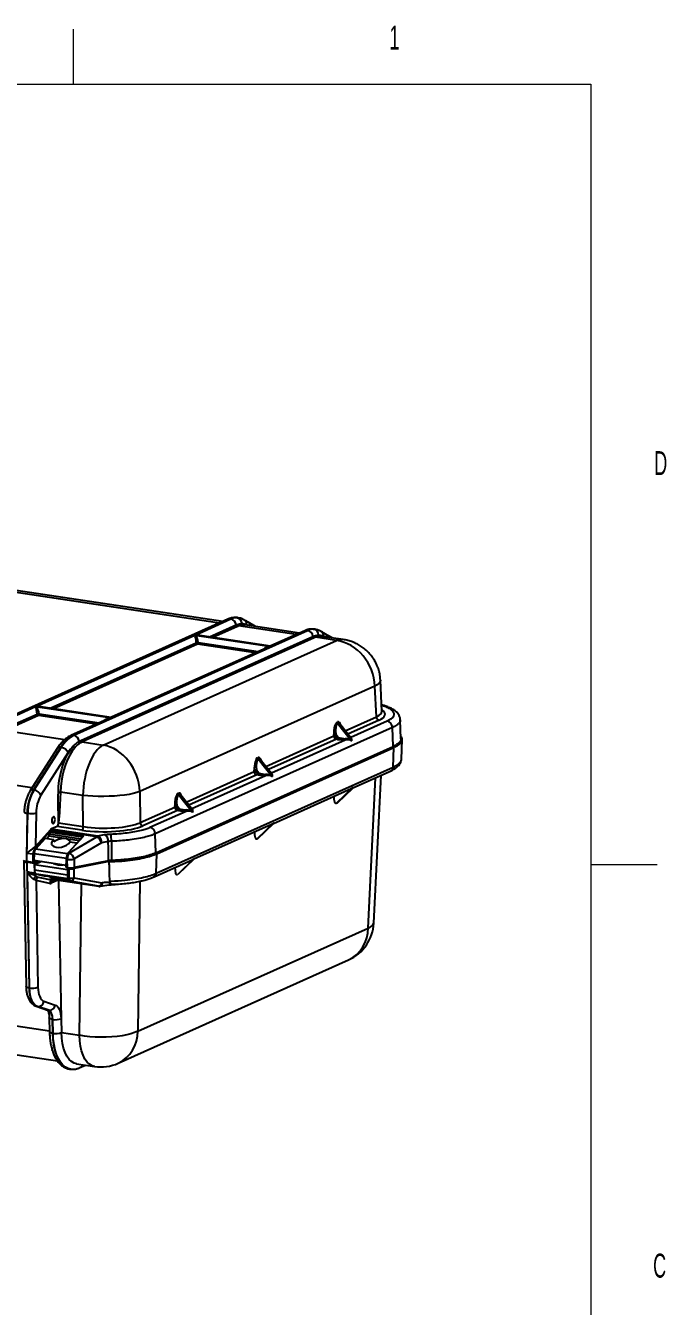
# Model space of a CAD drawing. Header units: millimetres. Extents: x 12 to 854, y 4 to 555.
# Drawn here: x 748 to 854.1, y 343.3 to 555.5 of the extents above; entities that cross this region are included whole.
import ezdxf

# ---------------------------------------------------------------- set-up
doc = ezdxf.new("R2010")
doc.units = ezdxf.units.MM
doc.styles.add('SLDTEXTSTYLE3', font='TXT', dxfattribs={"width": 0.56})

msp = doc.modelspace()

# ---------------------------------------------------------------- linework, layer by layer
at = {"color": 7, "linetype": 'Continuous', "lineweight": 18}
for p, q in [((755.93, 545.76), (755.93, 554.89)), ((24.14, 545.77), (841.61, 545.77)), ((841.62, 545.76), (841.62, 17.38)), ((841.61, 416.54), (852.59, 416.54))]:
    msp.add_line(p, q, dxfattribs=at)
at = {"color": 7, "linetype": 'Continuous', "lineweight": 25}
for p, q in [((780.1, 456.53), (718, 465.81)), ((780.64, 456.77), (719.05, 465.98)), ((781.49, 457.16), (742.76, 439.79)), ((781.91, 457.21), (743.17, 439.85)), ((776.06, 454.54), (781.98, 457.2)), ((778.43, 454.23), (782.85, 456.22)), ((781.91, 457.21), (781.98, 457.2)), ((782.85, 456.22), (783.04, 456.3)), ((782.87, 457.43), (782.95, 457.42)), ((783.13, 457.39), (782.95, 457.42)), ((783.02, 457.41), (783.21, 457.38)), ((783.04, 456.3), (783.78, 456.48)), ((783.21, 457.39), (783.13, 457.4)), ((783.98, 456.24), (783.26, 456.06)), ((783.78, 456.48), (784.6, 456.29)), ((784.3, 456.18), (783.98, 456.24)), ((793.37, 454.87), (784.3, 456.23)), ((784.6, 456.29), (784.81, 456.15)), ((786.06, 455.96), (784.85, 456.66)), ((749.68, 442.72), (776.01, 454.52)), ((755.98, 437.93), (794.71, 455.3)), ((757.13, 437.08), (795.58, 454.32)), ((795.8, 454.07), (757.34, 436.83)), ((776.01, 454.52), (788.67, 452.63)), ((788.71, 452.65), (776.06, 454.54)), ((788.54, 452.72), (776.53, 454.52)), ((783.07, 455.97), (779, 454.15)), ((783.26, 456.06), (783.07, 455.97)), ((792.83, 454.63), (783.26, 456.06)), ((794.22, 455.25), (788.6, 452.73)), ((794.64, 455.31), (788.71, 452.65)), ((794.71, 455.3), (794.64, 455.31)), ((795.58, 454.32), (795.77, 454.4)), ((795.6, 455.53), (795.68, 455.52)), ((795.86, 455.49), (795.68, 455.52)), ((795.75, 455.51), (795.94, 455.48)), ((795.77, 454.4), (796.51, 454.57)), ((795.99, 454.16), (795.8, 454.07)), ((795.94, 455.49), (795.86, 455.5)), ((796.7, 454.34), (795.99, 454.16)), ((799.47, 453.64), (795.99, 454.16)), ((796.51, 454.57), (797.33, 454.39)), ((797.03, 454.28), (796.7, 454.34)), ((800.61, 453.79), (797.03, 454.32)), ((797.33, 454.39), (797.54, 454.25)), ((798.79, 454.06), (797.58, 454.76)), ((752.05, 442.41), (776.26, 453.26)), ((776.47, 453.02), (752.63, 442.33)), ((760.82, 436.31), (799.47, 453.64)), ((787.95, 452.44), (762.22, 440.91)), ((788.67, 452.63), (762.34, 440.83)), ((786.04, 451.59), (776.47, 453.02)), ((776.6, 453.28), (786.52, 451.8)), ((805.85, 446.06), (766.9, 428.61)), ((806.1, 440.99), (805.85, 446.06)), ((807.02, 441.9), (806.77, 447.06)), ((743.25, 439.84), (749.64, 442.7)), ((744.4, 438.98), (749.88, 441.44)), ((749.64, 442.7), (762.29, 440.81)), ((762.34, 440.83), (749.68, 442.72)), ((762.16, 440.9), (750.16, 442.69)), ((750.23, 441.46), (760.15, 439.98)), ((807.02, 441.91), (807.02, 441.91)), ((750.1, 441.19), (744.61, 438.73)), ((759.67, 439.76), (750.1, 441.19)), ((761.58, 440.62), (755.49, 437.89)), ((762.29, 440.81), (755.9, 437.94)), ((808.75, 439.23), (769.46, 421.61)), ((799.61, 440.11), (799.67, 440.14)), ((799.73, 439.96), (799.67, 439.93)), ((799.67, 439.93), (801.99, 437.01)), ((802.05, 437.03), (799.73, 439.96)), ((801.81, 437.59), (800.03, 439.83)), ((800.94, 438.68), (806.1, 440.99)), ((806.54, 440.46), (801.37, 438.14)), ((801.87, 437.62), (807.87, 440.3)), ((808.85, 436.07), (808.75, 439.23)), ((810.03, 440.51), (810.04, 440.46)), ((810.17, 437.32), (810.05, 440.48)), ((744.61, 438.73), (754.51, 437.25)), ((755.98, 437.93), (755.9, 437.94)), ((756.85, 436.94), (757.13, 437.08)), ((787.77, 432.78), (799.03, 437.83)), ((799.47, 437.29), (788.2, 432.24)), ((788.71, 431.71), (800.92, 437.19)), ((799.03, 437.83), (799.03, 438.05)), ((799.78, 437.56), (799.37, 438.08)), ((799.37, 438.08), (799.38, 437.86)), ((799.66, 437.26), (799.47, 437.29)), ((799.6, 437.59), (799.78, 437.56)), ((802.05, 437.03), (801.99, 437.01)), ((810.25, 433.96), (810.37, 437.21)), ((753.23, 435.75), (748.71, 428.69)), ((753.83, 435.94), (749.31, 428.88)), ((749.39, 428.87), (753.9, 435.93)), ((755.04, 435.06), (750.52, 428)), ((753.9, 435.93), (753.83, 435.94)), ((757.34, 436.83), (757.08, 436.69)), ((757.34, 436.83), (760.82, 436.31)), ((769.56, 418.46), (808.85, 436.07)), ((769.73, 418.31), (808.99, 435.91)), ((808.89, 432.67), (808.99, 435.91)), ((786.44, 434.21), (786.5, 434.23)), ((786.57, 434.06), (786.51, 434.03)), ((786.51, 434.03), (788.82, 431.1)), ((788.88, 431.13), (786.57, 434.06)), ((788.64, 431.68), (786.87, 433.93)), ((769.63, 415.07), (808.89, 432.67)), ((774.61, 426.88), (785.87, 431.93)), ((786.31, 431.39), (775.04, 426.34)), ((775.54, 425.81), (787.75, 431.28)), ((785.87, 431.93), (785.86, 432.15)), ((786.62, 431.66), (786.21, 432.18)), ((786.21, 432.18), (786.21, 431.96)), ((786.49, 431.36), (786.31, 431.39)), ((786.43, 431.69), (786.62, 431.66)), ((788.88, 431.13), (788.82, 431.1)), ((802.22, 429.24), (808.52, 432.07)), ((804.72, 406.01), (805.94, 430.91)), ((805.66, 406.82), (806.87, 431.33)), ((749.04, 429.21), (741.03, 430.41)), ((749.39, 428.87), (749.31, 428.88)), ((766.9, 428.61), (766.97, 423.46)), ((789.05, 423.34), (801.9, 429.1)), ((802.19, 429.27), (799.51, 426.67)), ((799.57, 426.7), (802.25, 429.29)), ((799.66, 426.77), (802.24, 429.25)), ((802.25, 429.29), (802.19, 429.27)), ((757.48, 427.95), (753.76, 428.51)), ((757.55, 422.8), (757.48, 427.95)), ((773.28, 428.3), (773.34, 428.33)), ((773.4, 428.16), (773.34, 428.13)), ((773.34, 428.13), (775.66, 425.2)), ((775.72, 425.23), (773.4, 428.16)), ((775.48, 425.78), (773.7, 428.03)), ((799.57, 426.7), (799.51, 426.67)), ((748.26, 425.01), (748.11, 417.03)), ((748.21, 418.37), (748.33, 425)), ((748.33, 425), (748.26, 425.01)), ((749.72, 425.06), (749.62, 419.52)), ((766.97, 423.46), (772.7, 426.02)), ((773.14, 425.49), (767.41, 422.92)), ((768.58, 422.69), (774.58, 425.38)), ((772.7, 426.02), (772.7, 426.25)), ((773.45, 425.76), (773.04, 426.28)), ((773.04, 426.28), (773.05, 426.05)), ((773.33, 425.46), (773.14, 425.49)), ((773.27, 425.79), (773.45, 425.76)), ((775.72, 425.23), (775.66, 425.2)), ((749.62, 419.52), (752.09, 422.28)), ((759.79, 421.13), (752.09, 422.28)), ((753.19, 422.83), (752.27, 422.41)), ((752.27, 422.41), (759.97, 421.26)), ((757.3, 422.22), (753.19, 422.83)), ((753.45, 423.42), (757.55, 422.8)), ((775.88, 417.44), (788.74, 423.2)), ((789.03, 423.37), (786.34, 420.77)), ((786.4, 420.8), (789.09, 423.39)), ((786.5, 420.87), (789.07, 423.35)), ((789.09, 423.39), (789.03, 423.37)), ((749.6, 419.31), (752.12, 422.11)), ((751.22, 420.84), (749.63, 419.07)), ((752.64, 420.62), (751.22, 420.84)), ((751.85, 421.2), (751.49, 420.8)), ((752.12, 421.84), (751.85, 421.54)), ((751.85, 421.54), (751.85, 421.2)), ((757.13, 420.75), (751.85, 421.54)), ((756.86, 420.45), (751.85, 421.2)), ((757.61, 421.29), (752.12, 422.11)), ((752.12, 422.11), (752.12, 421.84)), ((757.4, 421.05), (752.12, 421.84)), ((752.64, 420.62), (752.64, 420.28)), ((755.1, 418.49), (757.61, 421.29)), ((755.26, 418.47), (759.79, 421.13)), ((756.5, 420.05), (755.29, 420.23)), ((760.57, 420.1), (756.03, 417.44)), ((759.97, 421.26), (761.07, 421.48)), ((760.58, 420.11), (760.57, 420.1)), ((761.68, 420.32), (760.58, 420.11)), ((769.56, 418.46), (769.46, 421.61)), ((786.4, 420.8), (786.34, 420.77)), ((749.24, 418.22), (748.21, 418.37)), ((749.22, 416.87), (749.24, 418.22)), ((749.38, 418.3), (749.36, 417.19)), ((754.75, 417.5), (749.38, 418.3)), ((749.4, 419.34), (749.6, 419.31)), ((754.95, 418.27), (749.63, 419.07)), ((755.1, 418.49), (755.26, 418.47)), ((769.63, 415.07), (769.73, 418.31)), ((747.68, 417.12), (748.06, 396.31)), ((749.22, 416.87), (748.11, 417.03)), ((749.41, 416.71), (748.19, 416.89)), ((748.19, 416.89), (748.57, 396.07)), ((749.8, 417.13), (749.22, 416.87)), ((754.72, 416.39), (749.36, 417.19)), ((749.41, 416.71), (750.2, 417.07)), ((749.41, 416.71), (749.44, 415.16)), ((750.64, 417), (749.45, 416.47)), ((754.92, 415.65), (749.45, 416.47)), ((749.45, 416.47), (749.47, 415.58)), ((754.72, 416.05), (754.74, 417.4)), ((754.9, 416.02), (754.72, 416.05)), ((754.89, 417.38), (754.74, 417.4)), ((754.9, 416.02), (754.89, 417.38)), ((754.91, 415.89), (755.14, 415.99)), ((755.18, 415.85), (754.91, 415.89)), ((754.91, 415.89), (754.94, 414.34)), ((755.21, 414.3), (755.18, 415.85)), ((761.78, 417), (755.97, 415.86)), ((755.97, 415.86), (756, 414.32)), ((756.03, 417.44), (756.01, 417.39)), ((756.01, 417.39), (756.01, 416.04)), ((761.73, 417.15), (756.01, 416.04)), ((769.26, 414.47), (775.57, 417.3)), ((775.86, 417.46), (773.18, 414.87)), ((773.24, 414.9), (775.92, 417.49)), ((773.33, 414.96), (775.9, 417.45)), ((775.86, 417.46), (775.92, 417.49)), ((748.29, 415.33), (749.44, 415.16)), ((748.64, 396.06), (748.29, 415.33)), ((754.93, 414.76), (749.47, 415.58)), ((749.71, 413.88), (750.03, 396.19)), ((751.98, 413.4), (749.71, 413.88)), ((749.79, 414.9), (751.31, 414.58)), ((754.96, 414.13), (749.79, 414.9)), ((750.07, 414.42), (752.21, 413.98)), ((752.72, 414.37), (751.31, 414.58)), ((751.95, 414.48), (751.95, 414.44)), ((751.95, 414.44), (752.21, 414.39)), ((754.04, 414.13), (751.95, 414.44)), ((752.21, 414.39), (752.21, 413.98)), ((755.01, 413.97), (752.21, 414.39)), ((753.33, 413.93), (752.23, 413.43)), ((752.56, 414.05), (752.72, 414.02)), ((757.71, 413.28), (752.56, 414.05)), ((760.09, 412.92), (752.72, 414.02)), ((752.72, 414.02), (752.73, 414.02)), ((752.73, 414.02), (760.1, 412.92)), ((753.46, 413.91), (753.87, 390.99)), ((754.94, 414.34), (755.21, 414.3)), ((755.45, 413.77), (755.18, 413.81)), ((755.18, 413.81), (757.71, 413.28)), ((760.09, 412.92), (755.45, 413.77)), ((756, 414.32), (760.63, 413.47)), ((766.89, 413.75), (766.56, 388.9)), ((773.24, 414.9), (773.18, 414.87)), ((756.9, 388.24), (757.24, 413.34)), ((760.37, 412.92), (760.36, 412.92)), ((760.37, 412.92), (761.76, 413.14)), ((766.56, 388.9), (804.72, 406.01)), ((763.33, 383.61), (801.49, 400.71)), ((748.64, 396.06), (748.57, 396.07)), ((749.76, 393.04), (751.62, 392.42)), ((749.89, 393.01), (749.76, 393.04)), ((749.96, 393), (749.89, 393.01)), ((749.89, 393.01), (751.75, 392.39)), ((751.83, 392.38), (749.96, 393)), ((751.03, 393.87), (752.9, 393.25)), ((741.08, 390.6), (751.94, 388.98)), ((751.75, 392.39), (751.62, 392.42)), ((751.83, 392.38), (751.75, 392.39)), ((751.9, 391.11), (751.95, 388.81)), ((752.49, 390.85), (752.41, 390.87)), ((752.41, 390.87), (752.45, 388.56)), ((752.53, 388.55), (752.49, 390.85)), ((753.87, 390.99), (753.92, 388.68)), ((752.53, 388.55), (752.45, 388.56)), ((753.92, 388.68), (756.9, 388.24)), ((743.57, 385.43), (753.26, 383.98)), ((755.3, 382.65), (755.37, 382.64)), ((756.4, 383.51), (759.39, 383.07)), ((756.98, 382.88), (757.9, 383.29))]:
    msp.add_line(p, q, dxfattribs=at)
at = {"color": 7, "linetype": 'Continuous', "lineweight": 25, "flags": 128}
for points in [[(806.77, 447.06), (806.77, 447.04), (806.71, 446.79), (806.53, 446.54), (806.24, 446.3), (805.85, 446.06)], [(753.41, 428.49), (753.46, 429.46), (753.57, 430.44), (753.75, 431.41), (753.99, 432.35), (754.28, 433.25), (754.62, 434.09), (755, 434.85), (755.42, 435.54), (755.87, 436.12)], [(756.14, 435.87), (755.7, 435.31), (755.29, 434.65), (754.92, 433.91), (754.59, 433.1), (754.31, 432.23), (754.09, 431.32), (753.92, 430.39), (753.81, 429.45), (753.76, 428.51)], [(766.9, 428.61), (766.4, 428.44), (765.81, 428.29), (765.13, 428.15), (764.38, 428.04), (763.57, 427.94), (762.72, 427.87), (761.83, 427.82), (760.93, 427.8), (760.03, 427.8), (759.15, 427.83), (758.29, 427.88), (757.48, 427.95)], [(747.75, 425.22), (747.75, 425.2), (747.78, 425.16), (747.85, 425.11), (747.96, 425.07), (748.09, 425.04), (748.26, 425.01)], [(752.87, 423.99), (752.85, 424.19), (752.79, 424.33), (752.7, 424.41), (752.6, 424.4), (752.49, 424.31), (752.4, 424.16), (752.34, 423.96), (752.32, 423.75), (752.34, 423.55), (752.4, 423.41), (752.49, 423.33), (752.6, 423.34), (752.7, 423.43), (752.79, 423.58), (752.85, 423.78), (752.87, 423.99)], [(761.73, 417.15), (761.72, 417.84), (761.7, 419.22), (761.68, 420.32)], [(762.2, 420.37), (762.21, 419.27), (762.23, 417.9), (762.24, 417.2)], [(760.66, 413.47), (760.65, 413.34), (760.62, 413.22), (760.58, 413.11), (760.53, 413.03), (760.46, 412.97), (760.39, 412.93), (760.37, 412.92)], [(748.57, 396.07), (748.41, 396.1), (748.27, 396.14), (748.16, 396.19), (748.09, 396.24), (748.06, 396.29), (748.06, 396.31)], [(748.57, 396.07), (748.6, 395.5), (748.68, 394.96), (748.79, 394.47), (748.95, 394.04), (749.14, 393.67), (749.36, 393.37), (749.62, 393.15), (749.89, 393.01)], [(749.96, 393), (749.69, 393.14), (749.44, 393.36), (749.21, 393.66), (749.02, 394.03), (748.87, 394.46), (748.75, 394.95), (748.67, 395.49), (748.64, 396.06)], [(750.03, 396.19), (750.05, 395.75), (750.11, 395.35), (750.2, 394.97), (750.32, 394.64), (750.46, 394.36), (750.63, 394.14), (750.83, 393.97), (751.03, 393.87)], [(752.9, 393.25), (753.1, 393.15), (753.28, 392.98), (753.45, 392.76), (753.59, 392.49), (753.71, 392.17), (753.79, 391.8), (753.85, 391.41), (753.87, 390.99)], [(751.75, 392.39), (751.89, 392.33), (752.01, 392.22), (752.13, 392.07), (752.22, 391.88), (752.3, 391.66), (752.36, 391.42), (752.4, 391.15), (752.41, 390.87)], [(752.49, 390.85), (752.47, 391.14), (752.43, 391.41), (752.37, 391.65), (752.3, 391.87), (752.2, 392.06), (752.09, 392.2), (751.96, 392.31), (751.83, 392.38)], [(752.41, 390.87), (752.25, 390.9), (752.11, 390.94), (752.01, 390.98), (751.94, 391.04), (751.91, 391.09), (751.9, 391.11)], [(752.45, 388.56), (752.29, 388.59), (752.16, 388.63), (752.05, 388.68), (751.98, 388.73), (751.95, 388.79), (751.95, 388.81)], [(752.45, 388.56), (752.51, 387.59), (752.62, 386.67), (752.8, 385.81), (753.04, 385.04), (753.34, 384.35), (753.69, 383.77), (754.08, 383.3), (754.51, 382.95), (754.98, 382.73), (755.3, 382.65)], [(755.4, 382.64), (755.05, 382.71), (754.59, 382.94), (754.15, 383.29), (753.76, 383.76), (753.41, 384.34), (753.12, 385.03), (752.88, 385.8), (752.7, 386.66), (752.58, 387.58), (752.53, 388.55)], [(756.4, 383.51), (756.01, 383.62), (755.58, 383.87), (755.18, 384.25), (754.82, 384.76), (754.52, 385.37), (754.27, 386.09), (754.09, 386.89), (753.97, 387.76), (753.92, 388.68)], [(766.56, 388.9), (766.04, 388.68), (765.43, 388.47), (764.74, 388.3), (763.97, 388.15), (763.14, 388.03), (762.26, 387.96), (761.36, 387.91), (760.44, 387.9), (759.51, 387.93), (758.61, 388), (757.73, 388.1), (756.9, 388.24)], [(759.39, 383.07), (759, 383.17), (758.56, 383.43), (758.16, 383.81), (757.81, 384.31), (757.51, 384.93), (757.26, 385.64), (757.07, 386.44), (756.96, 387.31), (756.9, 388.24)]]:
    msp.add_lwpolyline(points, dxfattribs=at)
at = {"color": 7, "linetype": 'Continuous', "lineweight": 25}
for centre, radius, start, end in [((781.79, 456.48), 0.741, 81.0133, 113.8672), ((782.86, 455.17), 2.25, 87.8708, 115.0613), ((782.94, 455.16), 2.25, 87.8708, 115.0613), ((781.75, 456.12), 1.11, 5.2708, 78.0075), ((783.13, 456.24), 0.277, 185.2708, 258.0075), ((782.83, 456.48), 0.955, 0.0283, 78.2593), ((783.31, 456.33), 0.276, 185.7109, 258.2602), ((784.03, 456.48), 0.246, 181.7034, 258.3415), ((783.76, 456.32), 0.848, 358.3, 58.3902), ((784.84, 456.3), 0.238, 180.8247, 210.35), ((784.43, 455.96), 0.818, 8.7958, 59.0163), ((794.52, 454.58), 0.741, 81.0133, 113.8672), ((795.59, 453.27), 2.25, 87.8708, 115.0613), ((795.66, 453.26), 2.25, 87.8708, 115.0613), ((794.48, 454.21), 1.11, 5.2708, 78.0075), ((795.86, 454.34), 0.277, 185.2708, 258.0075), ((795.55, 454.57), 0.955, 0.0283, 78.2593), ((796.04, 454.43), 0.276, 185.7109, 258.2602), ((796.75, 454.58), 0.246, 181.7034, 258.3415), ((796.49, 454.42), 0.848, 358.3, 58.3902), ((797.57, 454.4), 0.238, 180.8247, 210.35), ((797.16, 454.06), 0.818, 8.7958, 59.0163), ((776.59, 450.9), 2.38, 89.8187, 98.1155), ((776.53, 453.29), 0.277, 185.2708, 258.0075), ((776.27, 453.27), 0.329, 308.1239, 1.7352), ((750.22, 439.08), 2.38, 89.8187, 98.1155), ((750.16, 441.46), 0.277, 185.2708, 258.0075), ((749.9, 441.45), 0.329, 308.1239, 1.7352), ((799.91, 440.12), 0.299, 182.1072, 218.3386), ((799.97, 440.15), 0.299, 182.1072, 218.3386), ((806.65, 441), 0.557, 180.5729, 257.8091), ((807.64, 439.22), 1.11, 0.5729, 77.8091), ((758.32, 433.37), 5.17, 117.8271, 150.187), ((758.39, 433.36), 5.17, 117.8271, 150.187), ((755.79, 437.21), 0.741, 81.0086, 113.8983), ((755.74, 436.85), 1.11, 4.4868, 77.9711), ((757.4, 437.1), 0.277, 185.2708, 258.0075), ((799.27, 437.26), 0.828, 82.9528, 107.0171), ((799.28, 437.04), 0.828, 82.9528, 107.0171), ((799.25, 437.56), 0.352, 309.9963, 4.9554), ((799.43, 437.53), 0.352, 309.9963, 4.9554), ((801.79, 437.38), 0.895, 180.6358, 192.2044), ((801.85, 437.82), 0.206, 249.3951, 277.1501), ((753.68, 435.37), 0.589, 75.005, 139.7963), ((753.67, 434.45), 1.49, 24.0286, 81.1333), ((760.24, 431.8), 6.14, 135.2896, 147.9019), ((756.19, 436.2), 0.332, 194.2983, 259.8701), ((757.13, 436.97), 0.287, 187.4759, 258.542), ((786.74, 434.22), 0.299, 182.1072, 218.3386), ((786.8, 434.24), 0.299, 182.1072, 218.3386), ((786.11, 431.36), 0.828, 82.9528, 107.0171), ((786.11, 431.13), 0.828, 82.9528, 107.0171), ((786.08, 431.66), 0.352, 309.9963, 4.9554), ((786.27, 431.63), 0.352, 309.9963, 4.9554), ((788.63, 431.47), 0.895, 180.6358, 192.2044), ((788.68, 431.92), 0.206, 249.3951, 277.1501), ((808.23, 432.66), 0.659, 296.3024, 1.0138), ((755.99, 424.98), 7.74, 149.6985, 179.7656), ((756.07, 424.97), 7.74, 149.6985, 179.7656), ((749.16, 428.31), 0.589, 75.0067, 139.7797), ((749.16, 427.39), 1.49, 24.0286, 81.1333), ((755.6, 425.04), 5.88, 149.6985, 179.7656), ((773.58, 428.32), 0.299, 182.1072, 218.3386), ((773.64, 428.34), 0.299, 182.1072, 218.3386), ((748.88, 428.28), 3.32, 260.4947, 284.6107), ((772.94, 425.45), 0.828, 82.9528, 107.0171), ((772.95, 425.23), 0.828, 82.9528, 107.0171), ((772.92, 425.75), 0.352, 309.9963, 4.9554), ((773.1, 425.73), 0.352, 309.9963, 4.9554), ((775.46, 425.57), 0.895, 180.6358, 192.2044), ((775.52, 426.02), 0.206, 249.3951, 277.1501), ((752.5, 421.94), 0.53, 115.8066, 139.4987), ((752.76, 423.36), 0.688, 308.9236, 4.3304), ((756.87, 422.75), 0.688, 308.9236, 4.3304), ((767.53, 423.46), 0.557, 180.5729, 257.8091), ((768.35, 421.6), 1.11, 0.5729, 77.8091), ((758.87, 419.63), 1.76, 15.584, 58.4691), ((759.32, 420.18), 1.26, 356.4692, 59.212), ((760.43, 420.4), 1.26, 356.4692, 59.212), ((757.63, 420.54), 4.57, 357.9861, 13.2578), ((751.01, 418.25), 1.77, 142.9921, 180.8027), ((750.63, 418.32), 1.25, 142.9921, 180.8027), ((756.51, 417.42), 1.77, 142.9921, 180.8027), ((754.34, 416.96), 1.76, 15.584, 58.4691), ((753.88, 419.86), 3.4, 247.7132, 275.2892), ((755.39, 421.55), 4.2, 263.2567, 278.5572), ((750.11, 413.93), 0.762, 120.479, 169.7213), ((750.09, 415.11), 0.652, 175.5224, 221.969), ((750.12, 415.47), 0.657, 170.1653, 239.6477), ((750.46, 413.77), 0.763, 120.5353, 171.5843), ((752.67, 413.33), 0.69, 85.6127, 174.0722), ((752.82, 413.46), 0.595, 116.2232, 182.9797), ((755.44, 414.25), 0.507, 170.1653, 239.6477), ((755.71, 414.21), 0.507, 170.1653, 239.6477), ((755.53, 416.54), 2.27, 261.8963, 282.0442), ((755.39, 414.38), 0.614, 275.7683, 354.5004), ((768.97, 415.06), 0.658, 295.509, 1.0415), ((752.06, 413.79), 0.396, 259.088, 295.5238), ((760.02, 413.53), 0.614, 275.7683, 354.5004), ((798.6, 407.17), 7.07, 294.1461, 357.1824), ((798.92, 405.91), 5.8, 296.3132, 1.003), ((804.52, 407.21), 1.21, 279.695, 341.3251), ((749.09, 398.72), 2.7, 260.4111, 290.3231), ((750.04, 394), 1, 265.6789, 352.1354), ((751.9, 393.38), 1, 265.6789, 352.1354), ((752.94, 393.52), 2.7, 260.4111, 290.3231), ((752.98, 391.21), 2.7, 260.4111, 290.3231), ((760.76, 388.8), 5.8, 296.3132, 1.003), ((756.65, 383.59), 0.781, 295.1308, 343.3546), ((760.44, 390.06), 7.07, 261.5012, 294.1461)]:
    msp.add_arc(centre, radius, start, end, dxfattribs=at)
for centre, major_axis, ratio, start_param, end_param in [((776.01, 453.54), (-0.1, 1.07), 0.209733, 4.425385, 5.862449), ((776.01, 453.54), (-0.29, 1.05), 0.49156, 4.329667, 5.766732), ((776.06, 453.56), (1.51, 0.26), 0.636745, 0.87445, 1.461638), ((776.06, 453.56), (1.61, 0.1), 0.608862, 1.23256, 1.53262), ((788.67, 451.65), (1.61, 0.1), 0.608862, 1.53262, 2.463304), ((788.67, 451.65), (1.51, 0.26), 0.636745, 1.461638, 1.95359), ((788.71, 451.67), (-0.29, 1.05), 0.49156, 5.766732, 6.066791), ((788.71, 451.67), (-0.1, 1.07), 0.209733, 5.862449, 6.354402), ((799.47, 446.68), (1.17, 7.1), 0.517327, 0.007647, 0.307587), ((799.47, 446.68), (-3.2, 6.45), 0.856039, 4.221173, 5.757063), ((749.64, 441.72), (-0.1, 1.07), 0.209733, 4.425385, 5.862449), ((749.64, 441.72), (-0.29, 1.05), 0.49156, 4.329667, 5.766732), ((749.68, 441.74), (1.51, 0.26), 0.636745, 0.87445, 1.461638), ((749.68, 441.74), (1.61, 0.1), 0.608862, 1.23256, 1.53262), ((800.11, 441.9), (6.91, -0.02), 0.257598, 5.76073, 6.296836), ((800.11, 441.41), (7.42, 0), 0.258546, 5.759848, 6.659316), ((762.29, 439.83), (1.61, 0.1), 0.608862, 1.53262, 2.463304), ((762.29, 439.83), (1.51, 0.26), 0.636745, 1.461638, 1.95359), ((762.34, 439.85), (-0.29, 1.05), 0.49156, 5.766732, 6.066791), ((762.34, 439.85), (-0.1, 1.07), 0.209733, 5.862449, 6.354402), ((799.66, 438.3), (0.05, 1.83), 0.347647, 0.165691, 1.719034), ((799.88, 438.28), (-0.16, 1.67), 0.315887, 0.107135, 1.660478), ((799.72, 438.33), (0.05, 1.83), 0.347647, 5.496237, 6.448876), ((799.94, 438.31), (-0.16, 1.67), 0.315887, 5.830264, 6.39032), ((799.48, 437.78), (-0.206, 0.465), 0.841089, 1.117727, 2.653617), ((799.6, 437.84), (-0.102, 0.233), 0.845649, 1.121963, 2.657853), ((800.27, 437.55), (1.68, -0.11), 0.208264, 4.35619, 5.124134), ((800.27, 437.8), (1.49, -0.3), 0.222971, 4.426228, 5.194173), ((801.37, 436.41), (1.39, -0.61), 0.540101, 1.351811, 2.137209), ((801.37, 436.41), (1.4, -0.26), 0.530058, 1.208326, 1.993724), ((800.33, 437.58), (1.68, -0.11), 0.208264, 0.411745, 0.589589), ((801.42, 436.43), (0.05, 1.35), 0.500363, 5.190145, 5.750201), ((801.42, 436.43), (0.38, 1.22), 0.404208, 5.348901, 6.134299), ((760.82, 429.36), (0.97, 7.13), 0.448454, 0.294077, 1.829966), ((760.82, 429.36), (-2.73, 6.66), 0.816351, 4.281437, 5.817327), ((786.5, 432.4), (0.05, 1.83), 0.347647, 0.165691, 1.719034), ((786.72, 432.38), (-0.16, 1.67), 0.315887, 0.107135, 1.660478), ((786.56, 432.43), (0.05, 1.83), 0.347647, 5.496237, 6.448876), ((786.78, 432.4), (-0.16, 1.67), 0.315887, 5.830264, 6.39032), ((786.31, 431.88), (-0.206, 0.465), 0.841089, 1.117727, 2.653617), ((786.43, 431.93), (-0.102, 0.233), 0.845649, 1.121963, 2.657853), ((787.1, 431.65), (1.68, -0.11), 0.208264, 4.35619, 5.124134), ((787.1, 431.89), (1.49, -0.3), 0.222971, 4.426228, 5.194173), ((788.2, 430.5), (1.39, -0.61), 0.540101, 1.351811, 2.137209), ((788.2, 430.5), (1.4, -0.26), 0.530058, 1.208326, 1.993724), ((787.16, 431.68), (1.68, -0.11), 0.208264, 0.411745, 0.589589), ((788.26, 430.53), (0.05, 1.35), 0.500363, 5.190145, 5.750201), ((788.26, 430.53), (0.38, 1.22), 0.404208, 5.348901, 6.134299), ((773.33, 426.5), (0.05, 1.83), 0.347647, 0.165691, 1.719034), ((773.55, 426.47), (-0.16, 1.67), 0.315887, 0.107135, 1.660478), ((773.39, 426.53), (0.05, 1.83), 0.347647, 5.496237, 6.448876), ((773.61, 426.5), (-0.16, 1.67), 0.315887, 5.830264, 6.39032), ((799.55, 428.11), (0.14, 1.45), 0.338447, 1.778826, 3.332169), ((799.61, 428.13), (0.14, 1.45), 0.338447, 3.332169, 3.519418), ((773.14, 425.98), (-0.206, 0.465), 0.841089, 1.117727, 2.653617), ((773.27, 426.03), (-0.102, 0.233), 0.845649, 1.121963, 2.657853), ((773.93, 425.75), (1.68, -0.11), 0.208264, 4.35619, 5.124134), ((773.93, 425.99), (1.49, -0.3), 0.222971, 4.426228, 5.194173), ((775.03, 424.6), (1.39, -0.61), 0.540101, 1.351811, 2.137209), ((775.03, 424.6), (1.4, -0.26), 0.530058, 1.208326, 1.993724), ((773.99, 425.77), (1.68, -0.11), 0.208264, 0.411745, 0.589589), ((775.09, 424.63), (0.05, 1.35), 0.500363, 5.190145, 5.750201), ((775.09, 424.63), (0.38, 1.22), 0.404208, 5.348901, 6.134299), ((761, 423.88), (7.41, 0), 0.259092, 4.189748, 5.759326), ((761, 424.37), (6.9, -0.01), 0.262519, 4.190056, 5.759634), ((753.82, 420.26), (1.55, 0.36), 0.526412, 2.309071, 5.82388), ((753.82, 419.92), (1.55, 0.36), 0.526412, 6.20442, 8.592256), ((759.97, 420.24), (0.16, 1.05), 0.497552, 0.302126, 0.633738), ((786.39, 422.2), (0.14, 1.45), 0.338447, 1.778826, 3.332169), ((786.45, 422.23), (0.14, 1.45), 0.338447, 3.332169, 3.519418), ((748.74, 419.66), (1.01, 0.25), 0.528187, 5.288392, 5.626427), ((755.44, 417.58), (0.16, 1.05), 0.497552, 0.633738, 1.838015), ((748.62, 417.26), (1.02, 0), 0.258898, 3.136912, 4.188488), ((748.7, 417.12), (1.02, 0), 0.258898, 3.013129, 4.188488), ((755.4, 416.25), (1.02, 0), 0.259044, 4.189254, 5.357819), ((755.54, 416.01), (0.72, 0), 0.258898, 4.188488, 5.357859), ((773.22, 416.3), (0.14, 1.45), 0.338447, 1.778826, 3.332169), ((748.83, 414.01), (1.02, -0.32), 0.225698, 0.603453, 1.087559), ((752.58, 413.31), (-0.258, 0.714), 0.794547, 5.877983, 6.47806), ((754.02, 414.18), (1.56, -0.26), 0.025511, 0.905335, 3.728571), ((754.02, 451.41), (-0.79, 42.74), 0.031468, 2.625683, 2.62962), ((754.02, 414.18), (1.56, -0.26), 0.025511, 4.733511, 5.407742), ((773.28, 416.33), (0.14, 1.45), 0.338447, 3.332169, 3.519418), ((760.66, 413.55), (0.0414, 0.076), 0.798329, 3.397253, 3.725641)]:
    msp.add_ellipse(centre, major_axis=major_axis, ratio=ratio, start_param=start_param, end_param=end_param, dxfattribs=at)
for points, knots in [([(782.87, 457.43), (782.75, 457.43), (782.46, 457.43), (781.99, 457.35), (781.66, 457.22), (781.49, 457.16)], [0, 0, 0, 0, 0.2521016, 0.6327696, 1, 1, 1, 1]), ([(783.13, 457.39), (783.09, 457.4), (783, 457.42), (782.91, 457.42), (782.87, 457.42)], [0, 0, 0, 0, 0.518521, 1, 1, 1, 1]), ([(784.2, 457.04), (784.17, 457.05), (783.99, 457.17), (783.66, 457.31), (783.34, 457.36), (783.21, 457.38)], [0, 0, 0, 0, 0.083725, 0.618129, 1, 1, 1, 1]), ([(784.85, 456.66), (784.8, 456.69), (784.59, 456.81), (784.37, 456.94), (784.2, 457.04)], [0, 0, 0, 0, 0.224669, 1, 1, 1, 1]), ([(795.6, 455.53), (795.48, 455.53), (795.18, 455.53), (794.72, 455.45), (794.39, 455.32), (794.22, 455.25)], [0, 0, 0, 0, 0.252102, 0.63277, 1, 1, 1, 1]), ([(795.86, 455.49), (795.82, 455.5), (795.73, 455.52), (795.64, 455.52), (795.6, 455.52)], [0, 0, 0, 0, 0.518739, 1, 1, 1, 1]), ([(796.93, 455.14), (796.9, 455.15), (796.72, 455.27), (796.39, 455.4), (796.07, 455.46), (795.94, 455.48)], [0, 0, 0, 0, 0.083724, 0.618128, 1, 1, 1, 1]), ([(797.58, 454.76), (797.53, 454.79), (797.32, 454.91), (797.1, 455.04), (796.93, 455.14)], [0, 0, 0, 0, 0.224669, 1, 1, 1, 1]), ([(788.59, 452.73), (788.58, 452.73), (788.56, 452.72), (788.55, 452.72), (788.54, 452.72)], [0, 0, 0, 0, 0.706123, 1, 1, 1, 1]), ([(806.77, 447.06), (806.74, 447.34), (806.7, 447.9), (806.5, 448.73), (806.21, 449.53), (805.83, 450.28), (805.37, 450.97), (804.84, 451.6), (804.25, 452.17), (803.6, 452.65), (802.9, 453.07), (802.16, 453.4), (801.39, 453.65), (800.87, 453.74), (800.61, 453.79)], [0, 0, 0, 0, 0.083954, 0.171187, 0.257219, 0.34215, 0.426118, 0.509276, 0.591804, 0.673918, 0.755872, 0.837978, 0.920596, 1, 1, 1, 1]), ([(810.04, 440.5), (810.04, 440.55), (810.05, 440.73), (809.96, 441.03), (809.78, 441.39), (809.52, 441.71), (809.18, 442), (808.74, 442.29), (808.18, 442.56), (807.58, 442.78), (807.15, 442.91), (806.97, 442.96)], [0, 0, 0, 0, 0.031654, 0.129982, 0.228126, 0.331902, 0.44877, 0.58624, 0.737811, 0.890712, 1, 1, 1, 1]), ([(807.87, 440.3), (808.09, 440.41), (808.53, 440.63), (808.91, 440.99), (809.08, 441.37), (808.99, 441.75), (808.66, 442.12), (808.09, 442.47), (807.51, 442.72), (807.08, 442.84), (806.97, 442.87)], [0, 0, 0, 0, 0.132675, 0.268999, 0.405066, 0.545102, 0.680759, 0.820338, 0.956043, 1, 1, 1, 1]), ([(762.22, 440.91), (762.2, 440.91), (762.19, 440.9), (762.17, 440.9), (762.17, 440.9)], [0, 0, 0, 0, 0.706123, 1, 1, 1, 1]), ([(810.04, 440.46), (810.05, 440.45), (810.09, 440.29), (809.9, 440), (809.49, 439.6), (809, 439.35), (808.75, 439.23)], [0, 0, 0, 0, 0.026608, 0.359917, 0.675624, 1, 1, 1, 1]), ([(755.49, 437.89), (755.38, 437.84), (755.09, 437.7), (754.64, 437.39), (754.15, 436.94), (753.67, 436.4), (753.38, 435.97), (753.23, 435.75)], [0, 0, 0, 0, 0.123504, 0.333245, 0.549028, 0.771096, 1, 1, 1, 1]), ([(810.14, 437.32), (810.13, 437.21), (810.12, 436.97), (809.8, 436.63), (809.37, 436.32), (809.02, 436.15), (808.85, 436.07)], [0, 0, 0, 0, 0.237043, 0.569569, 0.783467, 1, 1, 1, 1]), ([(808.99, 435.91), (809.24, 436.04), (809.76, 436.3), (810.22, 436.73), (810.4, 437.18), (810.37, 437.53), (810.18, 437.72), (810.15, 437.75)], [0, 0, 0, 0, 0.2250116, 0.4586985, 0.7007378, 0.9485072, 1, 1, 1, 1]), ([(755.87, 436.12), (756.03, 436.28), (756.35, 436.62), (756.68, 436.83), (756.85, 436.94)], [0, 0, 0, 0, 0.4953999, 1, 1, 1, 1]), ([(757.08, 436.69), (756.92, 436.59), (756.6, 436.37), (756.29, 436.04), (756.14, 435.87)], [0, 0, 0, 0, 0.495408, 1, 1, 1, 1]), ([(808.51, 432.06), (808.82, 432.22), (809.4, 432.52), (809.92, 433.04), (810.19, 433.51), (810.23, 433.82), (810.25, 433.96)], [0, 0, 0, 0, 0.311946, 0.587896, 0.819305, 1, 1, 1, 1]), ([(808.89, 432.67), (809.14, 432.79), (809.64, 433.04), (810.07, 433.46), (810.28, 433.77), (810.24, 433.94), (810.23, 433.96)], [0, 0, 0, 0, 0.3071553, 0.6258585, 0.95581, 1, 1, 1, 1]), ([(748.71, 428.69), (748.66, 428.6), (748.5, 428.34), (748.27, 427.86), (748.06, 427.26), (747.9, 426.62), (747.79, 425.98), (747.75, 425.51), (747.75, 425.26), (747.75, 425.22)], [0, 0, 0, 0, 0.095968, 0.275211, 0.452075, 0.627101, 0.801215, 0.96636, 1, 1, 1, 1]), ([(801.89, 429.12), (801.96, 429.14), (802.06, 429.18), (802.16, 429.24), (802.19, 429.27), (802.19, 429.27)], [0, 0, 0, 0, 0.60141, 0.98938, 1, 1, 1, 1]), ([(802.25, 429.29), (802.25, 429.29), (802.25, 429.28), (802.25, 429.26), (802.23, 429.26), (802.23, 429.26)], [0, 0, 0, 0, 0.014723, 0.552601, 1, 1, 1, 1]), ([(753.45, 423.42), (753.43, 424.36), (753.39, 426.04), (753.4, 427.74), (753.41, 428.49)], [0, 0, 0, 0, 0.560425, 1, 1, 1, 1]), ([(753.41, 428.49), (753.43, 428.5), (753.48, 428.51), (753.58, 428.52), (753.68, 428.52), (753.73, 428.51), (753.76, 428.51)], [0, 0, 0, 0, 0.270261, 0.562429, 0.789736, 1, 1, 1, 1]), ([(753.76, 428.51), (753.72, 427.55), (753.65, 425.85), (753.51, 424.16), (753.45, 423.42)], [0, 0, 0, 0, 0.559571, 1, 1, 1, 1]), ([(762.08, 421.58), (762.54, 421.6), (763.48, 421.64), (764.83, 421.78), (766.09, 421.97), (767.13, 422.2), (767.97, 422.44), (768.38, 422.61), (768.58, 422.69)], [0, 0, 0, 0, 0.174632, 0.354079, 0.532774, 0.71667, 0.857103, 1, 1, 1, 1]), ([(788.73, 423.22), (788.79, 423.24), (788.9, 423.27), (788.99, 423.34), (789.03, 423.37), (789.03, 423.37)], [0, 0, 0, 0, 0.60141, 0.98938, 1, 1, 1, 1]), ([(789.09, 423.39), (789.09, 423.39), (789.08, 423.38), (789.08, 423.36), (789.07, 423.36), (789.06, 423.36)], [0, 0, 0, 0, 0.014723, 0.552601, 1, 1, 1, 1]), ([(761.07, 421.48), (761.27, 421.51), (761.59, 421.56), (761.95, 421.58), (762.08, 421.58)], [0, 0, 0, 0, 0.6377527, 1, 1, 1, 1]), ([(762.2, 420.37), (762.13, 420.37), (761.95, 420.37), (761.79, 420.34), (761.68, 420.32)], [0, 0, 0, 0, 0.362256, 1, 1, 1, 1]), ([(769.46, 421.61), (769.46, 421.61), (769.25, 421.52), (768.78, 421.33), (767.86, 421.06), (766.69, 420.81), (765.38, 420.61), (764.05, 420.47), (763.01, 420.4), (762.39, 420.38), (762.2, 420.37)], [0, 0, 0, 0, 0.000002, 0.140402, 0.283268, 0.461934, 0.645788, 0.789571, 0.936014, 1, 1, 1, 1]), ([(748.21, 418.37), (748.21, 418.38), (748.24, 418.41), (748.41, 418.57), (748.71, 418.83), (749.1, 419.14), (749.31, 419.28), (749.4, 419.34)], [0, 0, 0, 0, 0.002346, 0.096118, 0.485011, 0.773228, 1, 1, 1, 1]), ([(761.78, 417), (761.91, 417), (762.82, 417.03), (764.33, 417.12), (766.16, 417.35), (767.62, 417.63), (768.83, 417.96), (769.46, 418.19), (769.73, 418.31)], [0.3967453, 0.3967453, 0.3967453, 0.3967453, 0.42, 0.56, 0.67, 0.78, 0.89, 1, 1, 1, 1]), ([(769.56, 418.46), (769.27, 418.34), (768.67, 418.1), (767.5, 417.79), (766.15, 417.54), (764.78, 417.37), (763.46, 417.25), (762.65, 417.22), (762.24, 417.2)], [0, 0, 0, 0, 0.179405, 0.364011, 0.543715, 0.728679, 0.863267, 1, 1, 1, 1]), ([(762.24, 417.2), (762.12, 417.2), (761.94, 417.19), (761.78, 417.16), (761.73, 417.15)], [0, 0, 0, 0, 0.6412171, 1, 1, 1, 1]), ([(761.78, 417), (761.79, 416.73), (761.8, 416.46), (761.81, 416.19), (761.81, 415.92), (761.82, 415.65), (761.83, 415.38), (761.84, 414.85), (761.86, 414.31), (761.87, 413.77)], [0, 0, 0, 0, 0.0025338, 0.0025338, 0.0025338, 0.00506759, 0.00506759, 0.00506759, 0.01012822, 0.01012822, 0.01012822, 0.01012822]), ([(775.56, 417.32), (775.63, 417.34), (775.73, 417.37), (775.82, 417.44), (775.86, 417.46), (775.86, 417.46)], [0, 0, 0, 0, 0.60141, 0.98938, 1, 1, 1, 1]), ([(775.92, 417.49), (775.92, 417.49), (775.92, 417.48), (775.92, 417.46), (775.9, 417.46), (775.89, 417.46)], [0, 0, 0, 0, 0.014723, 0.552601, 1, 1, 1, 1]), ([(749.36, 414.07), (749.31, 414.09), (749.25, 414.12), (749.15, 414.2), (749.1, 414.24), (748.95, 414.39), (748.86, 414.49), (748.68, 414.72), (748.59, 414.83), (748.47, 415.02), (748.44, 415.08), (748.36, 415.2), (748.32, 415.27), (748.29, 415.33)], [0, 0, 0, 0, 0.125, 0.125, 0.25, 0.25, 0.5, 0.5, 0.75, 0.75, 0.875, 0.875, 1, 1, 1, 1]), ([(749.61, 414.67), (749.49, 414.71), (749.37, 414.76), (749.14, 414.86), (749.03, 414.91), (748.81, 415.02), (748.7, 415.08), (748.49, 415.2), (748.39, 415.27), (748.29, 415.33)], [0, 0, 0, 0, 0.25, 0.25, 0.5, 0.5, 0.75, 0.75, 1, 1, 1, 1]), ([(749.73, 414.59), (749.78, 414.56), (749.84, 414.52), (749.95, 414.46), (750.01, 414.44), (750.07, 414.42)], [0, 0, 0, 0, 0.5, 0.5, 1, 1, 1, 1]), ([(752.56, 414), (752.57, 414), (752.62, 414.02), (752.7, 414.02), (752.75, 414.01)], [0, 0, 0, 0, 0.396277, 1, 1, 1, 1]), ([(761.87, 413.77), (761.97, 413.77), (762.83, 413.8), (764.29, 413.89), (766.1, 414.12), (767.55, 414.4), (768.74, 414.72), (769.36, 414.95), (769.63, 415.07)], [0.4029901, 0.4029901, 0.4029901, 0.4029901, 0.42, 0.56, 0.67, 0.78, 0.89, 1, 1, 1, 1]), ([(761.87, 413.77), (761.88, 413.72), (761.89, 413.67), (761.92, 413.59), (761.94, 413.55), (761.97, 413.51)], [0, 0, 0, 0, 0.5, 0.5, 1, 1, 1, 1]), ([(762.78, 413.25), (762.87, 413.25), (763.39, 413.27), (764.29, 413.35), (765.42, 413.49), (766.43, 413.65), (767.32, 413.84), (768.09, 414.04), (768.73, 414.25), (769.09, 414.39), (769.26, 414.47)], [0, 0, 0, 0, 0.0353435, 0.1927153, 0.3449221, 0.4906472, 0.6290931, 0.7599898, 0.883535, 1, 1, 1, 1]), ([(760.07, 412.92), (760.1, 412.92), (760.19, 412.9), (760.29, 412.91), (760.36, 412.92)], [0, 0, 0, 0, 0.2605101, 1, 1, 1, 1]), ([(761.76, 413.14), (761.76, 413.14), (761.79, 413.14), (761.83, 413.16), (761.88, 413.21), (761.92, 413.27), (761.95, 413.37), (761.96, 413.46), (761.97, 413.51)], [0, 0, 0, 0, 0.045669, 0.207373, 0.372444, 0.537515, 0.69922, 1, 1, 1, 1]), ([(761.76, 413.14), (762.04, 413.16), (762.45, 413.19), (762.82, 413.24), (762.93, 413.25)], [0, 0, 0, 0, 0.692727, 1, 1, 1, 1]), ([(761.97, 413.51), (762, 413.48), (762.08, 413.39), (762.29, 413.29), (762.53, 413.23), (762.72, 413.25), (762.78, 413.26)], [0, 0, 0, 0, 0.174974, 0.379455, 0.795849, 1, 1, 1, 1]), ([(748.06, 396.31), (748.06, 396.2), (748.07, 395.87), (748.14, 395.34), (748.28, 394.75), (748.49, 394.23), (748.75, 393.79), (749.06, 393.45), (749.39, 393.19), (749.64, 393.09), (749.76, 393.04)], [0, 0, 0, 0, 0.076344, 0.221158, 0.368748, 0.520319, 0.655244, 0.780297, 0.897342, 1, 1, 1, 1]), ([(751.58, 392.44), (751.58, 392.44), (751.57, 392.45), (751.63, 392.39), (751.72, 392.22), (751.81, 391.96), (751.87, 391.62), (751.9, 391.32), (751.9, 391.14), (751.9, 391.11)], [0, 0, 0, 0, 0.0687964, 0.2471186, 0.417163, 0.5910416, 0.7724571, 0.9555777, 1, 1, 1, 1]), ([(751.95, 388.81), (751.95, 388.65), (751.96, 388.2), (752.03, 387.48), (752.16, 386.65), (752.35, 385.88), (752.6, 385.15), (752.91, 384.5), (753.28, 383.92), (753.7, 383.45), (754.15, 383.09), (754.62, 382.83), (755.01, 382.69), (755.24, 382.67), (755.29, 382.66)], [0, 0, 0, 0, 0.050136, 0.145247, 0.240876, 0.337228, 0.434446, 0.532536, 0.630994, 0.728194, 0.811548, 0.89168, 0.9772, 1, 1, 1, 1]), ([(755.41, 382.65), (755.52, 382.63), (755.81, 382.59), (756.28, 382.64), (756.69, 382.75), (756.92, 382.85), (756.98, 382.88)], [0, 0, 0, 0, 0.212802, 0.541542, 0.872899, 1, 1, 1, 1])]:
    msp.add_open_spline(points, degree=3, knots=knots, dxfattribs=at)
for points in [[(749.61, 414.67), (749.64, 414.64), (749.68, 414.61), (749.73, 414.59)], [(761.97, 413.51), (761.53, 413.56), (761.09, 413.56), (760.66, 413.47)]]:
    msp.add_open_spline(points, degree=3, dxfattribs=at)

# ---------------------------------------------------------------- texts
at = {"color": 7, "linetype": 'Continuous', "lineweight": 0, "char_height": 3.97, "attachment_point": 1, "style": 'SLDTEXTSTYLE3'}
for s, insert in [('1', (808.26, 555.48)), ('D', (852.13, 485)), ('C', (851.94, 352.07))]:
    msp.add_mtext(s, dxfattribs=dict(at, insert=insert))

doc.saveas('drawing.dxf')
